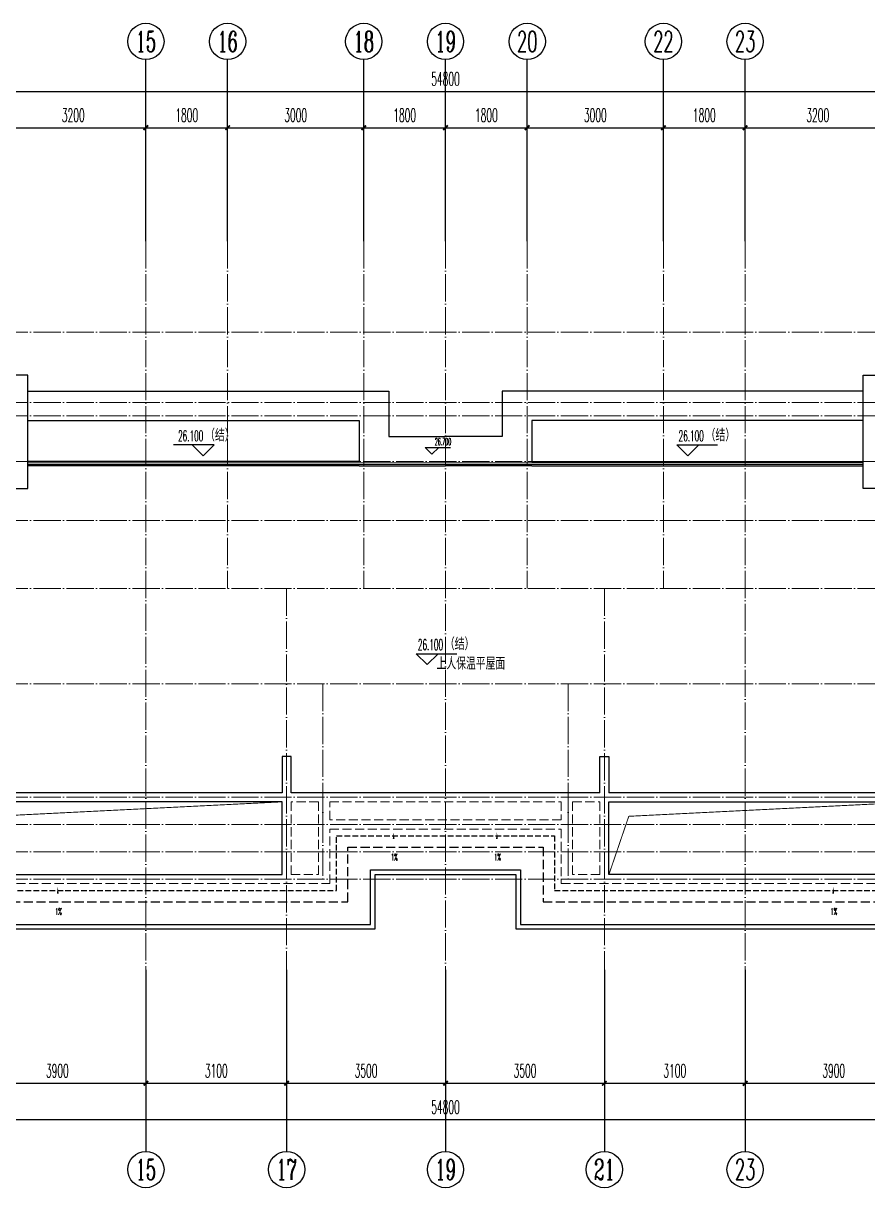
# Model space of a CAD drawing. Extents: x 27938 to 650306, y -92720 to 1524912.
# Drawn here: x 290217 to 308817, y 203107 to 228757 of the extents above; entities that cross this region are included whole.
import ezdxf
from ezdxf.enums import TextEntityAlignment as Align

# ---------------------------------------------------------------- set-up
doc = ezdxf.new("R2010")
doc.units = 0
doc.header["$LTSCALE"] = 1000
doc.header["$MEASUREMENT"] = 0
for name, pattern in [('#P_--_20B1_001_t3$0$DASH', [0.35, 0.25, -0.1]), ('__DASH', [0.35, 0.25, -0.1]), ('DASH', [0.35, 0.25, -0.1]), ('DOTE', [2.42, 2, -0.2, 0.02, -0.2])]:
    doc.linetypes.add(name, pattern=pattern)
for name, color, linetype in [('AXIS', 3, 'Continuous'), ('AXIS_TEXT', 4, 'Continuous'), ('DIM_ELEV', 3, 'Continuous'), ('PUB_TEXT', 4, 'Continuous'), ('ROOF', 183, 'Continuous'), ('看线', 251, 'Continuous')]:
    doc.layers.add(name, color=color, linetype=linetype)
for name, color, linetype, lineweight in [('DOTE', 19, 'DOTE', 9), ('平面-排水沟', 86, 'Continuous', 15), ('平面-栏杆', 135, 'Continuous', 15), ('平面-看线', 45, 'Continuous', 15)]:
    doc.layers.add(name, color=color, linetype=linetype, lineweight=lineweight)
doc.styles.add('_TCH_AXIS', font='COMPLEX', dxfattribs={"bigfont": 'GBCBIG'})
doc.styles.add('_TCH_DIM', font='SIMPLEX.shx', dxfattribs={"width": 0.6, "oblique": 10, "bigfont": 'hztxt.shx'})
doc.styles.add('_TCH_DIM_T3', font='SIMPLEX.shx', dxfattribs={"width": 0.494118, "bigfont": 'GBCBIG.shx'})
doc.styles.add('COMPLEX', font='COMPLEX')
doc.styles.get("Standard").update_dxf_attribs({"font": 'gbenor.shx', "bigfont": 'gbcbig.shx'})
doc.dimstyles.new('_TCH_ARCH&&100', dxfattribs={"dimtxt": 297.5, "dimasz": 100, "dimexe": 250, "dimexo": 300, "dimgap": 126.25, "dimtad": 1, "dimdec": 0, "dimzin": 0, "dimdsep": 46, "dimtxsty": '_TCH_DIM_T3', "dimblk": 'ARCHTICK', "dimcen": 0.09, "dimclrt": 4, "dimazin": 2, "dimtfac": 1, "dimtdec": 0, "dimtix": 1, "dimtmove": 2, "dimatfit": 3, "dimfxl": 1, "dimtolj": 1, "dimtzin": 0, "dimarcsym": 0})

# ---------------------------------------------------------------- blocks, each defined once
blk = doc.blocks.new('FGDGDRGSDGDG')
at = {"layer": 'DOTE', "linetype": 'DOTE', "ltscale": 0.3}
for p, q in [((510982, 529998), (510982, 513948)), ((512782, 529998), (512782, 522348)), ((515782, 529998), (515782, 522348)), ((517582, 529998), (517582, 513948)), ((519382, 529998), (519382, 522348)), ((522382, 529998), (522382, 522348)), ((524182, 529998), (524182, 513948)), ((488182, 527998), (546982, 527998)), ((488182, 526448), (546982, 526448)), ((488182, 526148), (546982, 526148)), ((488182, 525148), (546982, 525148)), ((488182, 523848), (546982, 523848)), ((488182, 522348), (546982, 522348)), ((514082, 522348), (514082, 513948)), ((521082, 522348), (521082, 513948)), ((488182, 520248), (546982, 520248)), ((488182, 517748), (546982, 517748)), ((514882, 517748), (514882, 517148)), ((520282, 517748), (520282, 517148)), ((488182, 517148), (546982, 517148)), ((488182, 516548), (546982, 516548)), ((488182, 515948), (546982, 515948))]:
    blk.add_line(p, q, dxfattribs=at)
blk = doc.blocks.new('_ArchTick')
at = {"color": 0, "linetype": 'ByBlock', "const_width": 0.4}
blk.add_lwpolyline([(-0.5, -0.5), (0.5, 0.5)], dxfattribs=at)
blk = doc.blocks.new('*D684')
at = {"layer": 'AXIS', "color": 0, "lineweight": -2}
for p, q in [((306117, 207607), (306117, 205157)), ((310017, 207607), (310017, 205157)), ((306117, 205407), (310017, 205407))]:
    blk.add_line(p, q, dxfattribs=at)
at = {"layer": 'Defpoints', "color": 0}
for p in [(306117, 207907), (310017, 207907), (310017, 205407)]:
    blk.add_point(p, dxfattribs=at)
at = {"layer": 'AXIS', "color": 0, "lineweight": -2, "xscale": 100, "yscale": 100, "zscale": 100, "rotation": 180}
blk.add_blockref('_ArchTick', (306117, 205407), dxfattribs=at)
at = {"layer": 'AXIS', "color": 0, "lineweight": -2, "xscale": 100, "yscale": 100, "zscale": 100}
blk.add_blockref('_ArchTick', (310017, 205407), dxfattribs=at)
at = {"layer": 'AXIS', "color": 4, "insert": (308067, 205682), "char_height": 297.5, "attachment_point": 5, "style": '_TCH_DIM_T3'}
blk.add_mtext('\\A1;3900', dxfattribs=at)
blk = doc.blocks.new('*D685')
at = {"layer": 'AXIS', "color": 0, "lineweight": -2}
for p, q in [((303017, 207607), (303017, 205157)), ((306117, 207607), (306117, 205157)), ((303017, 205407), (306117, 205407))]:
    blk.add_line(p, q, dxfattribs=at)
at = {"layer": 'Defpoints', "color": 0}
for p in [(303017, 207907), (306117, 207907), (306117, 205407)]:
    blk.add_point(p, dxfattribs=at)
at = {"layer": 'AXIS', "color": 0, "lineweight": -2, "xscale": 100, "yscale": 100, "zscale": 100, "rotation": 180}
blk.add_blockref('_ArchTick', (303017, 205407), dxfattribs=at)
at = {"layer": 'AXIS', "color": 0, "lineweight": -2, "xscale": 100, "yscale": 100, "zscale": 100}
blk.add_blockref('_ArchTick', (306117, 205407), dxfattribs=at)
at = {"layer": 'AXIS', "color": 4, "insert": (304567, 205682), "char_height": 297.5, "attachment_point": 5, "style": '_TCH_DIM_T3'}
blk.add_mtext('\\A1;3100', dxfattribs=at)
blk = doc.blocks.new('*D686')
at = {"layer": 'AXIS', "color": 0, "lineweight": -2}
for p, q in [((299517, 207607), (299517, 205157)), ((303017, 207607), (303017, 205157)), ((299517, 205407), (303017, 205407))]:
    blk.add_line(p, q, dxfattribs=at)
at = {"layer": 'Defpoints', "color": 0}
for p in [(299517, 207907), (303017, 207907), (303017, 205407)]:
    blk.add_point(p, dxfattribs=at)
at = {"layer": 'AXIS', "color": 0, "lineweight": -2, "xscale": 100, "yscale": 100, "zscale": 100, "rotation": 180}
blk.add_blockref('_ArchTick', (299517, 205407), dxfattribs=at)
at = {"layer": 'AXIS', "color": 0, "lineweight": -2, "xscale": 100, "yscale": 100, "zscale": 100}
blk.add_blockref('_ArchTick', (303017, 205407), dxfattribs=at)
at = {"layer": 'AXIS', "color": 4, "insert": (301267, 205682), "char_height": 297.5, "attachment_point": 5, "style": '_TCH_DIM_T3'}
blk.add_mtext('\\A1;3500', dxfattribs=at)
blk = doc.blocks.new('*D694')
at = {"layer": 'AXIS', "color": 0, "lineweight": -2}
for p, q in [((306117, 224257), (306117, 226707)), ((309317, 224257), (309317, 226707)), ((306117, 226457), (309317, 226457))]:
    blk.add_line(p, q, dxfattribs=at)
at = {"layer": 'Defpoints', "color": 0}
for p in [(309317, 226457), (306117, 223957), (309317, 223957)]:
    blk.add_point(p, dxfattribs=at)
at = {"layer": 'AXIS', "color": 0, "lineweight": -2, "xscale": 100, "yscale": 100, "zscale": 100, "rotation": 180}
blk.add_blockref('_ArchTick', (306117, 226457), dxfattribs=at)
at = {"layer": 'AXIS', "color": 0, "lineweight": -2, "xscale": 100, "yscale": 100, "zscale": 100}
blk.add_blockref('_ArchTick', (309317, 226457), dxfattribs=at)
at = {"layer": 'AXIS', "color": 4, "insert": (307717, 226732), "char_height": 297.5, "attachment_point": 5, "style": '_TCH_DIM_T3'}
blk.add_mtext('\\A1;3200', dxfattribs=at)
blk = doc.blocks.new('*D695')
at = {"layer": 'AXIS', "color": 0, "lineweight": -2}
for p, q in [((304317, 224257), (304317, 226707)), ((306117, 224257), (306117, 226707)), ((304317, 226457), (306117, 226457))]:
    blk.add_line(p, q, dxfattribs=at)
at = {"layer": 'Defpoints', "color": 0}
for p in [(306117, 226457), (304317, 223957), (306117, 223957)]:
    blk.add_point(p, dxfattribs=at)
at = {"layer": 'AXIS', "color": 0, "lineweight": -2, "xscale": 100, "yscale": 100, "zscale": 100, "rotation": 180}
blk.add_blockref('_ArchTick', (304317, 226457), dxfattribs=at)
at = {"layer": 'AXIS', "color": 0, "lineweight": -2, "xscale": 100, "yscale": 100, "zscale": 100}
blk.add_blockref('_ArchTick', (306117, 226457), dxfattribs=at)
at = {"layer": 'AXIS', "color": 4, "insert": (305217, 226732), "char_height": 297.5, "attachment_point": 5, "style": '_TCH_DIM_T3'}
blk.add_mtext('\\A1;1800', dxfattribs=at)
blk = doc.blocks.new('*D696')
at = {"layer": 'AXIS', "color": 0, "lineweight": -2}
for p, q in [((301317, 224257), (301317, 226707)), ((304317, 224257), (304317, 226707)), ((301317, 226457), (304317, 226457))]:
    blk.add_line(p, q, dxfattribs=at)
at = {"layer": 'Defpoints', "color": 0}
for p in [(304317, 226457), (301317, 223957), (304317, 223957)]:
    blk.add_point(p, dxfattribs=at)
at = {"layer": 'AXIS', "color": 0, "lineweight": -2, "xscale": 100, "yscale": 100, "zscale": 100, "rotation": 180}
blk.add_blockref('_ArchTick', (301317, 226457), dxfattribs=at)
at = {"layer": 'AXIS', "color": 0, "lineweight": -2, "xscale": 100, "yscale": 100, "zscale": 100}
blk.add_blockref('_ArchTick', (304317, 226457), dxfattribs=at)
at = {"layer": 'AXIS', "color": 4, "insert": (302817, 226732), "char_height": 297.5, "attachment_point": 5, "style": '_TCH_DIM_T3'}
blk.add_mtext('\\A1;3000', dxfattribs=at)
blk = doc.blocks.new('*D697')
at = {"layer": 'AXIS', "color": 0, "lineweight": -2}
for p, q in [((299517, 224257), (299517, 226707)), ((301317, 224257), (301317, 226707)), ((299517, 226457), (301317, 226457))]:
    blk.add_line(p, q, dxfattribs=at)
at = {"layer": 'Defpoints', "color": 0}
for p in [(301317, 226457), (299517, 223957), (301317, 223957)]:
    blk.add_point(p, dxfattribs=at)
at = {"layer": 'AXIS', "color": 0, "lineweight": -2, "xscale": 100, "yscale": 100, "zscale": 100, "rotation": 180}
blk.add_blockref('_ArchTick', (299517, 226457), dxfattribs=at)
at = {"layer": 'AXIS', "color": 0, "lineweight": -2, "xscale": 100, "yscale": 100, "zscale": 100}
blk.add_blockref('_ArchTick', (301317, 226457), dxfattribs=at)
at = {"layer": 'AXIS', "color": 4, "insert": (300417, 226732), "char_height": 297.5, "attachment_point": 5, "style": '_TCH_DIM_T3'}
blk.add_mtext('\\A1;1800', dxfattribs=at)
blk = doc.blocks.new('*D729')
at = {"layer": 'AXIS', "color": 0, "lineweight": -2}
for p, q in [((289017, 207607), (289017, 205157)), ((292917, 207607), (292917, 205157)), ((289017, 205407), (292917, 205407))]:
    blk.add_line(p, q, dxfattribs=at)
at = {"layer": 'Defpoints', "color": 0}
for p in [(289017, 207907), (292917, 207907), (292917, 205407)]:
    blk.add_point(p, dxfattribs=at)
at = {"layer": 'AXIS', "color": 0, "lineweight": -2, "xscale": 100, "yscale": 100, "zscale": 100, "rotation": 180}
blk.add_blockref('_ArchTick', (289017, 205407), dxfattribs=at)
at = {"layer": 'AXIS', "color": 0, "lineweight": -2, "xscale": 100, "yscale": 100, "zscale": 100}
blk.add_blockref('_ArchTick', (292917, 205407), dxfattribs=at)
at = {"layer": 'AXIS', "color": 4, "insert": (290967, 205682), "char_height": 297.5, "attachment_point": 5, "style": '_TCH_DIM_T3'}
blk.add_mtext('\\A1;3900', dxfattribs=at)
blk = doc.blocks.new('*D730')
at = {"layer": 'AXIS', "color": 0, "lineweight": -2}
for p, q in [((292917, 207607), (292917, 205157)), ((296017, 207607), (296017, 205157)), ((292917, 205407), (296017, 205407))]:
    blk.add_line(p, q, dxfattribs=at)
at = {"layer": 'Defpoints', "color": 0}
for p in [(292917, 207907), (296017, 207907), (296017, 205407)]:
    blk.add_point(p, dxfattribs=at)
at = {"layer": 'AXIS', "color": 0, "lineweight": -2, "xscale": 100, "yscale": 100, "zscale": 100, "rotation": 180}
blk.add_blockref('_ArchTick', (292917, 205407), dxfattribs=at)
at = {"layer": 'AXIS', "color": 0, "lineweight": -2, "xscale": 100, "yscale": 100, "zscale": 100}
blk.add_blockref('_ArchTick', (296017, 205407), dxfattribs=at)
at = {"layer": 'AXIS', "color": 4, "insert": (294467, 205682), "char_height": 297.5, "attachment_point": 5, "style": '_TCH_DIM_T3'}
blk.add_mtext('\\A1;3100', dxfattribs=at)
blk = doc.blocks.new('*D731')
at = {"layer": 'AXIS', "color": 0, "lineweight": -2}
for p, q in [((296017, 207607), (296017, 205157)), ((299517, 207607), (299517, 205157)), ((296017, 205407), (299517, 205407))]:
    blk.add_line(p, q, dxfattribs=at)
at = {"layer": 'Defpoints', "color": 0}
for p in [(296017, 207907), (299517, 207907), (299517, 205407)]:
    blk.add_point(p, dxfattribs=at)
at = {"layer": 'AXIS', "color": 0, "lineweight": -2, "xscale": 100, "yscale": 100, "zscale": 100, "rotation": 180}
blk.add_blockref('_ArchTick', (296017, 205407), dxfattribs=at)
at = {"layer": 'AXIS', "color": 0, "lineweight": -2, "xscale": 100, "yscale": 100, "zscale": 100}
blk.add_blockref('_ArchTick', (299517, 205407), dxfattribs=at)
at = {"layer": 'AXIS', "color": 4, "insert": (297767, 205682), "char_height": 297.5, "attachment_point": 5, "style": '_TCH_DIM_T3'}
blk.add_mtext('\\A1;3500', dxfattribs=at)
blk = doc.blocks.new('*D732')
at = {"layer": 'AXIS', "color": 0, "lineweight": -2}
for p, q in [((272117, 207607), (272117, 204357)), ((326917, 207607), (326917, 204357)), ((272117, 204607), (326917, 204607))]:
    blk.add_line(p, q, dxfattribs=at)
at = {"layer": 'Defpoints', "color": 0}
for p in [(272117, 207907), (326917, 207907), (326917, 204607)]:
    blk.add_point(p, dxfattribs=at)
at = {"layer": 'AXIS', "color": 0, "lineweight": -2, "xscale": 100, "yscale": 100, "zscale": 100, "rotation": 180}
blk.add_blockref('_ArchTick', (272117, 204607), dxfattribs=at)
at = {"layer": 'AXIS', "color": 0, "lineweight": -2, "xscale": 100, "yscale": 100, "zscale": 100}
blk.add_blockref('_ArchTick', (326917, 204607), dxfattribs=at)
at = {"layer": 'AXIS', "color": 4, "insert": (299517, 204882), "char_height": 297.5, "attachment_point": 5, "style": '_TCH_DIM_T3'}
blk.add_mtext('\\A1;54800', dxfattribs=at)
blk = doc.blocks.new('*D740')
at = {"layer": 'AXIS', "color": 0, "lineweight": -2}
for p, q in [((289717, 224257), (289717, 226707)), ((292917, 224257), (292917, 226707)), ((289717, 226457), (292917, 226457))]:
    blk.add_line(p, q, dxfattribs=at)
at = {"layer": 'Defpoints', "color": 0}
for p in [(292917, 226457), (289717, 223957), (292917, 223957)]:
    blk.add_point(p, dxfattribs=at)
at = {"layer": 'AXIS', "color": 0, "lineweight": -2, "xscale": 100, "yscale": 100, "zscale": 100, "rotation": 180}
blk.add_blockref('_ArchTick', (289717, 226457), dxfattribs=at)
at = {"layer": 'AXIS', "color": 0, "lineweight": -2, "xscale": 100, "yscale": 100, "zscale": 100}
blk.add_blockref('_ArchTick', (292917, 226457), dxfattribs=at)
at = {"layer": 'AXIS', "color": 4, "insert": (291317, 226732), "char_height": 297.5, "attachment_point": 5, "style": '_TCH_DIM_T3'}
blk.add_mtext('\\A1;3200', dxfattribs=at)
blk = doc.blocks.new('*D741')
at = {"layer": 'AXIS', "color": 0, "lineweight": -2}
for p, q in [((292917, 224257), (292917, 226707)), ((294717, 224257), (294717, 226707)), ((292917, 226457), (294717, 226457))]:
    blk.add_line(p, q, dxfattribs=at)
at = {"layer": 'Defpoints', "color": 0}
for p in [(294717, 226457), (292917, 223957), (294717, 223957)]:
    blk.add_point(p, dxfattribs=at)
at = {"layer": 'AXIS', "color": 0, "lineweight": -2, "xscale": 100, "yscale": 100, "zscale": 100, "rotation": 180}
blk.add_blockref('_ArchTick', (292917, 226457), dxfattribs=at)
at = {"layer": 'AXIS', "color": 0, "lineweight": -2, "xscale": 100, "yscale": 100, "zscale": 100}
blk.add_blockref('_ArchTick', (294717, 226457), dxfattribs=at)
at = {"layer": 'AXIS', "color": 4, "insert": (293817, 226732), "char_height": 297.5, "attachment_point": 5, "style": '_TCH_DIM_T3'}
blk.add_mtext('\\A1;1800', dxfattribs=at)
blk = doc.blocks.new('*D742')
at = {"layer": 'AXIS', "color": 0, "lineweight": -2}
for p, q in [((294717, 224257), (294717, 226707)), ((297717, 224257), (297717, 226707)), ((294717, 226457), (297717, 226457))]:
    blk.add_line(p, q, dxfattribs=at)
at = {"layer": 'Defpoints', "color": 0}
for p in [(297717, 226457), (294717, 223957), (297717, 223957)]:
    blk.add_point(p, dxfattribs=at)
at = {"layer": 'AXIS', "color": 0, "lineweight": -2, "xscale": 100, "yscale": 100, "zscale": 100, "rotation": 180}
blk.add_blockref('_ArchTick', (294717, 226457), dxfattribs=at)
at = {"layer": 'AXIS', "color": 0, "lineweight": -2, "xscale": 100, "yscale": 100, "zscale": 100}
blk.add_blockref('_ArchTick', (297717, 226457), dxfattribs=at)
at = {"layer": 'AXIS', "color": 4, "insert": (296217, 226732), "char_height": 297.5, "attachment_point": 5, "style": '_TCH_DIM_T3'}
blk.add_mtext('\\A1;3000', dxfattribs=at)
blk = doc.blocks.new('*D743')
at = {"layer": 'AXIS', "color": 0, "lineweight": -2}
for p, q in [((297717, 224257), (297717, 226707)), ((299517, 224257), (299517, 226707)), ((297717, 226457), (299517, 226457))]:
    blk.add_line(p, q, dxfattribs=at)
at = {"layer": 'Defpoints', "color": 0}
for p in [(299517, 226457), (297717, 223957), (299517, 223957)]:
    blk.add_point(p, dxfattribs=at)
at = {"layer": 'AXIS', "color": 0, "lineweight": -2, "xscale": 100, "yscale": 100, "zscale": 100, "rotation": 180}
blk.add_blockref('_ArchTick', (297717, 226457), dxfattribs=at)
at = {"layer": 'AXIS', "color": 0, "lineweight": -2, "xscale": 100, "yscale": 100, "zscale": 100}
blk.add_blockref('_ArchTick', (299517, 226457), dxfattribs=at)
at = {"layer": 'AXIS', "color": 4, "insert": (298617, 226732), "char_height": 297.5, "attachment_point": 5, "style": '_TCH_DIM_T3'}
blk.add_mtext('\\A1;1800', dxfattribs=at)
blk = doc.blocks.new('*D744')
at = {"layer": 'AXIS', "color": 0, "lineweight": -2}
for p, q in [((272117, 224257), (272117, 227507)), ((326917, 224257), (326917, 227507)), ((272117, 227257), (326917, 227257))]:
    blk.add_line(p, q, dxfattribs=at)
at = {"layer": 'Defpoints', "color": 0}
for p in [(326917, 227257), (272117, 223957), (326917, 223957)]:
    blk.add_point(p, dxfattribs=at)
at = {"layer": 'AXIS', "color": 0, "lineweight": -2, "xscale": 100, "yscale": 100, "zscale": 100, "rotation": 180}
blk.add_blockref('_ArchTick', (272117, 227257), dxfattribs=at)
at = {"layer": 'AXIS', "color": 0, "lineweight": -2, "xscale": 100, "yscale": 100, "zscale": 100}
blk.add_blockref('_ArchTick', (326917, 227257), dxfattribs=at)
at = {"layer": 'AXIS', "color": 4, "insert": (299517, 227532), "char_height": 297.5, "attachment_point": 5, "style": '_TCH_DIM_T3'}
blk.add_mtext('\\A1;54800', dxfattribs=at)
blk = doc.blocks.new('_AXISO')
blk.add_circle((0, 0), 0.5)
at = {"layer": 'AXIS_TEXT', "style": 'COMPLEX', "width": 1.041667}
blk.add_attdef('A', text='', height=0.56, dxfattribs=at).set_placement((-0.25, -0.28), (0.25, -0.28), align=Align.FIT)

msp = doc.modelspace()

# ---------------------------------------------------------------- linework, layer by layer
at = {"color": 8, "const_width": 20}
for points in [[(289116.1, 210007), (289553, 211288.5), (295916.6, 211607)], [(303116.6, 210007), (303553.5, 211288.5), (309917.1, 211607)]]:
    msp.add_lwpolyline(points, dxfattribs=at)
at = {"layer": 'AXIS'}
for p, q in [((292916.6, 223957), (292916.6, 227957)), ((294716.6, 223957), (294716.6, 227957)), ((297716.6, 223957), (297716.6, 227957)), ((299516.6, 223957), (299516.6, 227957)), ((301316.6, 223957), (301316.6, 227957)), ((304316.6, 223957), (304316.6, 227957)), ((306116.6, 223957), (306116.6, 227957)), ((292916.6, 207907), (292916.6, 203907)), ((296016.6, 207907), (296016.6, 203907)), ((299516.6, 207907), (299516.6, 203907)), ((303016.6, 207907), (303016.6, 203907)), ((306116.6, 207907), (306116.6, 203907))]:
    msp.add_line(p, q, dxfattribs=at)
at = {"layer": 'DIM_ELEV', "color": 8}
for p, q in [((294417.8, 219469.2), (293525.6, 219469.2)), ((294177.8, 219229.2), (293937.8, 219469.2)), ((294177.8, 219229.2), (294417.8, 219469.2)), ((299218.1, 219266.1), (299068.1, 219416.1)), ((299068.1, 219416.1), (299625.7, 219416.1)), ((299218.1, 219266.1), (299368.1, 219416.1)), ((304855.4, 219229.2), (304615.4, 219469.2)), ((304615.4, 219469.2), (305507.6, 219469.2)), ((304855.4, 219229.2), (305095.4, 219469.2)), ((299112.2, 214629.5), (298872.2, 214869.5)), ((298872.2, 214869.5), (299764.4, 214869.5)), ((299112.2, 214629.5), (299352.2, 214869.5))]:
    msp.add_line(p, q, dxfattribs=at)
at = {"layer": 'DOTE', "color": 8, "linetype": 'DOTE', "ltscale": 0.3}
for p, q in [((296816.6, 214207), (296816.6, 209907)), ((302216.6, 214207), (302216.6, 209907))]:
    msp.add_line(p, q, dxfattribs=at)
at = {"layer": 'ROOF', "color": 8, "ltscale": 0.8}
for p, q in [((297616.6, 219107), (290316.6, 219107)), ((301416.6, 219107), (308716.6, 219107)), ((297616.6, 219007), (290316.6, 219007)), ((301416.6, 219007), (308716.6, 219007))]:
    msp.add_line(p, q, dxfattribs=at)
for points in [[(284316.6, 218507), (284316.6, 216207), (287316.6, 216207), (287316.6, 218507), (290316.6, 218507), (290316.6, 221007), (288616.6, 221007)], [(314716.6, 218507), (314716.6, 216207), (311716.6, 216207), (311716.6, 218507), (308716.6, 218507), (308716.6, 221007), (310416.6, 221007)], [(290316.6, 220657), (298266.6, 220657), (298266.6, 219657), (299516.6, 219657)], [(308716.6, 220657), (300766.6, 220657), (300766.6, 219657), (299516.6, 219657)], [(290316.6, 220007), (297616.6, 220007), (297616.6, 219107)], [(308716.6, 220007), (301416.6, 220007), (301416.6, 219107)], [(297616.6, 219007), (299516.6, 219007)], [(301416.6, 219007), (299516.6, 219007)], [(273666.6, 212607), (273666.6, 208807), (297966.6, 208807), (297966.6, 210007), (301066.6, 210007), (301066.6, 208807), (325366.6, 208807), (325366.6, 212607)], [(295916.6, 211807), (275716.6, 211807), (275716.6, 212607), (273666.6, 212607)], [(273766.6, 212607), (273766.6, 208907), (297866.6, 208907), (297866.6, 210107), (301166.6, 210107), (301166.6, 208907), (325266.6, 208907), (325266.6, 212607)], [(296116.6, 211807), (296116.6, 212607), (295916.6, 212607), (295916.6, 211807)], [(302916.6, 211807), (302916.6, 212607), (303116.6, 212607), (303116.6, 211807)], [(325366.6, 212607), (323316.6, 212607), (323316.6, 211807), (303116.6, 211807)], [(302916.6, 211807), (296116.6, 211807)]]:
    msp.add_lwpolyline(points, dxfattribs=at)
at = {"layer": 'ROOF', "color": 8, "linetype": '__DASH', "ltscale": 0.8}
msp.add_lwpolyline([(274266.6, 212607), (274266.6, 209407), (297366.6, 209407), (297366.6, 210607), (301666.6, 210607), (301666.6, 209407), (324766.6, 209407), (324766.6, 212607)], dxfattribs=at)
at = {"layer": 'ROOF', "color": 8, "ltscale": 0.8}
for points in [[(295916.6, 211607), (289116.1, 211607), (289116.1, 210007), (295916.6, 210007)], [(303116.6, 211607), (309917.1, 211607), (309917.1, 210007), (303116.6, 210007)]]:
    msp.add_lwpolyline(points, close=True, dxfattribs=at)
at = {"layer": '平面-排水沟', "color": 8}
for points in [[(298374.5, 210529.2, 0, 0, 0), (298374.5, 210937, 0, 40, 0), (298374.5, 210787, 0, 0, 0)], [(300648.7, 210529.2, 0, 0, 0), (300648.7, 210937, 0, 40, 0), (300648.7, 210787, 0, 0, 0)], [(290976.1, 209329.2, 0, 0, 0), (290976.1, 209737, 0, 40, 0), (290976.1, 209587, 0, 0, 0)], [(308057, 209329.2, 0, 0, 0), (308057, 209737, 0, 40, 0), (308057, 209587, 0, 0, 0)]]:
    msp.add_lwpolyline(points, format="xyseb", dxfattribs=at)
at = {"layer": '平面-栏杆', "color": 8}
for points in [[(290316.6, 219077), (299516.6, 219077)], [(308716.6, 219077), (299516.6, 219077)], [(290316.6, 219037), (299516.6, 219037)], [(308716.6, 219037), (299516.6, 219037)]]:
    msp.add_lwpolyline(points, dxfattribs=at)
at = {"layer": '平面-看线', "color": 8, "linetype": 'DASH', "ltscale": 0.8}
msp.add_lwpolyline([(274666.6, 212607), (274666.6, 209807), (296966.6, 209807), (296966.6, 211007), (302066.6, 211007), (302066.6, 209807), (324366.6, 209807), (324366.6, 212607)], dxfattribs=at)
for points in [[(296716.6, 211607), (296116.6, 211607), (296116.6, 210007), (296716.6, 210007)], [(296966.6, 211607), (302066.6, 211607), (302066.6, 211207), (296966.6, 211207)], [(302316.6, 211607), (302916.6, 211607), (302916.6, 210007), (302316.6, 210007)]]:
    msp.add_lwpolyline(points, close=True, dxfattribs=at)
at = {"layer": '看线', "color": 8, "linetype": '#P_--_20B1_001_t3$0$DASH', "ltscale": 0.5}
msp.add_lwpolyline([(274516.6, 212607), (274516.6, 209657), (297116.6, 209657), (297116.6, 210857), (301916.6, 210857), (301916.6, 209657), (324516.6, 209657), (324516.6, 212607)], dxfattribs=at)

# ---------------------------------------------------------------- block references
msp.add_blockref('FGDGDRGSDGDG', (-218065.9, -306041.5))
at = {"layer": 'AXIS'}
ref = msp.add_blockref('_AXISO', (292916.6, 228357), dxfattribs=dict(at, xscale=800, yscale=800, zscale=800))
ref.add_attrib('A', '15', dxfattribs={"layer": 'AXIS_TEXT', "height": 452.55, "style": '_TCH_AXIS', "width": 0.724138}).set_placement((292690.3, 228130.7), (293142.9, 228130.7), align=Align.FIT)
ref = msp.add_blockref('_AXISO', (294716.6, 228357), dxfattribs=dict(at, xscale=800, yscale=800, zscale=800))
ref.add_attrib('A', '16', dxfattribs={"layer": 'AXIS_TEXT', "height": 452.55, "style": '_TCH_AXIS', "width": 0.724138}).set_placement((294490.3, 228130.7), (294942.9, 228130.7), align=Align.FIT)
ref = msp.add_blockref('_AXISO', (297716.6, 228357), dxfattribs=dict(at, xscale=800, yscale=800, zscale=800))
ref.add_attrib('A', '18', dxfattribs={"layer": 'AXIS_TEXT', "height": 452.55, "style": '_TCH_AXIS', "width": 0.724138}).set_placement((297490.3, 228130.7), (297942.9, 228130.7), align=Align.FIT)
ref = msp.add_blockref('_AXISO', (299516.6, 228357), dxfattribs=dict(at, xscale=800, yscale=800, zscale=800))
ref.add_attrib('A', '19', dxfattribs={"layer": 'AXIS_TEXT', "height": 452.55, "style": '_TCH_AXIS', "width": 0.724138}).set_placement((299290.3, 228130.7), (299742.9, 228130.7), align=Align.FIT)
ref = msp.add_blockref('_AXISO', (301316.6, 228357), dxfattribs=dict(at, xscale=800, yscale=800, zscale=800))
ref.add_attrib('A', '20', dxfattribs={"layer": 'AXIS_TEXT', "height": 452.55, "style": '_TCH_AXIS', "width": 0.617647}).set_placement((301090.3, 228130.7), (301542.9, 228130.7), align=Align.FIT)
ref = msp.add_blockref('_AXISO', (304316.6, 228357), dxfattribs=dict(at, xscale=800, yscale=800, zscale=800))
ref.add_attrib('A', '22', dxfattribs={"layer": 'AXIS_TEXT', "height": 452.55, "style": '_TCH_AXIS', "width": 0.617647}).set_placement((304090.3, 228130.7), (304542.9, 228130.7), align=Align.FIT)
ref = msp.add_blockref('_AXISO', (306116.6, 228357), dxfattribs=dict(at, xscale=800, yscale=800, zscale=800))
ref.add_attrib('A', '23', dxfattribs={"layer": 'AXIS_TEXT', "height": 452.55, "style": '_TCH_AXIS', "width": 0.617647}).set_placement((305890.3, 228130.7), (306342.9, 228130.7), align=Align.FIT)
ref = msp.add_blockref('_AXISO', (292916.6, 203507), dxfattribs=dict(at, xscale=800, yscale=800, zscale=800))
ref.add_attrib('A', '15', dxfattribs={"layer": 'AXIS_TEXT', "height": 452.55, "style": '_TCH_AXIS', "width": 0.724138}).set_placement((292690.3, 203280.7), (293142.9, 203280.7), align=Align.FIT)
ref = msp.add_blockref('_AXISO', (296016.6, 203507), dxfattribs=dict(at, xscale=800, yscale=800, zscale=800))
ref.add_attrib('A', '17', dxfattribs={"layer": 'AXIS_TEXT', "height": 452.55, "style": '_TCH_AXIS', "width": 0.724138}).set_placement((295790.3, 203280.7), (296242.9, 203280.7), align=Align.FIT)
ref = msp.add_blockref('_AXISO', (299516.6, 203507), dxfattribs=dict(at, xscale=800, yscale=800, zscale=800))
ref.add_attrib('A', '19', dxfattribs={"layer": 'AXIS_TEXT', "height": 452.55, "style": '_TCH_AXIS', "width": 0.724138}).set_placement((299290.3, 203280.7), (299742.9, 203280.7), align=Align.FIT)
ref = msp.add_blockref('_AXISO', (303016.6, 203507), dxfattribs=dict(at, xscale=800, yscale=800, zscale=800))
ref.add_attrib('A', '21', dxfattribs={"layer": 'AXIS_TEXT', "height": 452.55, "style": '_TCH_AXIS', "width": 0.724138}).set_placement((302790.3, 203280.7), (303242.9, 203280.7), align=Align.FIT)
ref = msp.add_blockref('_AXISO', (306116.6, 203507), dxfattribs=dict(at, xscale=800, yscale=800, zscale=800))
ref.add_attrib('A', '23', dxfattribs={"layer": 'AXIS_TEXT', "height": 452.55, "style": '_TCH_AXIS', "width": 0.617647}).set_placement((305890.3, 203280.7), (306342.9, 203280.7), align=Align.FIT)

# ---------------------------------------------------------------- texts
at = {"layer": 'DIM_ELEV', "color": 8, "style": '_TCH_DIM'}
for s, height, width, p in [('（结）', 270.07, 0.7, (294220, 219549.3)), ('（结）', 270.07, 0.7, (305245, 219549.3)), ('26.100', 238, 0.494118, (293626.4, 219549.3)), ('26.700', 148.75, 0.423529, (299280.5, 219466.2)), ('26.100', 238, 0.494118, (304651.4, 219549.3)), ('（结）', 270.07, 0.7, (299501.9, 214949.5)), ('26.100', 238, 0.494118, (298908.3, 214949.5))]:
    msp.add_text(s, height=height, dxfattribs=dict(at, width=width)).set_placement(p)
at = {"layer": 'PUB_TEXT', "color": 8}
msp.add_text('上人保温平屋面', height=270.07, dxfattribs=at).set_placement((299320.2, 214520.1))
at = {"layer": '平面-排水沟', "color": 8, "style": '_TCH_DIM', "width": 0.423529}
for p in [(298317.9, 210315.3), (300592, 210315.3), (290919.5, 209115.3), (308000.4, 209115.3)]:
    msp.add_text('1%', height=148.75, dxfattribs=at).set_placement(p)

# ---------------------------------------------------------------- dimensions: what is measured, and where the dimension line sits
at = {"layer": 'AXIS'}
for p1, p2, distance, picture, middle in [((272116.6, 223957), (326916.6, 223957), 3300, '*D744', (299516.6, 227532)), ((289716.6, 223957), (292916.6, 223957), 2500, '*D740', (291316.6, 226732)), ((292916.6, 223957), (294716.6, 223957), 2500, '*D741', (293816.6, 226732)), ((294716.6, 223957), (297716.6, 223957), 2500, '*D742', (296216.6, 226732)), ((297716.6, 223957), (299516.6, 223957), 2500, '*D743', (298616.6, 226732)), ((299516.6, 223957), (301316.6, 223957), 2500, '*D697', (300416.6, 226732)), ((301316.6, 223957), (304316.6, 223957), 2500, '*D696', (302816.6, 226732)), ((304316.6, 223957), (306116.6, 223957), 2500, '*D695', (305216.6, 226732)), ((306116.6, 223957), (309316.6, 223957), 2500, '*D694', (307716.6, 226732)), ((272116.6, 207907), (326916.6, 207907), -3300, '*D732', (299516.6, 204882)), ((289016.6, 207907), (292916.6, 207907), -2500, '*D729', (290966.6, 205682)), ((292916.6, 207907), (296016.6, 207907), -2500, '*D730', (294466.6, 205682)), ((296016.6, 207907), (299516.6, 207907), -2500, '*D731', (297766.6, 205682)), ((299516.6, 207907), (303016.6, 207907), -2500, '*D686', (301266.6, 205682)), ((303016.6, 207907), (306116.6, 207907), -2500, '*D685', (304566.6, 205682)), ((306116.6, 207907), (310016.6, 207907), -2500, '*D684', (308066.6, 205682))]:
    dim = msp.add_aligned_dim(p1=p1, p2=p2, distance=distance, dimstyle='_TCH_ARCH&&100', dxfattribs=at)
    dim.commit()
    dim.dimension.update_dxf_attribs({"geometry": picture, "text_midpoint": middle})

doc.saveas('drawing.dxf')
